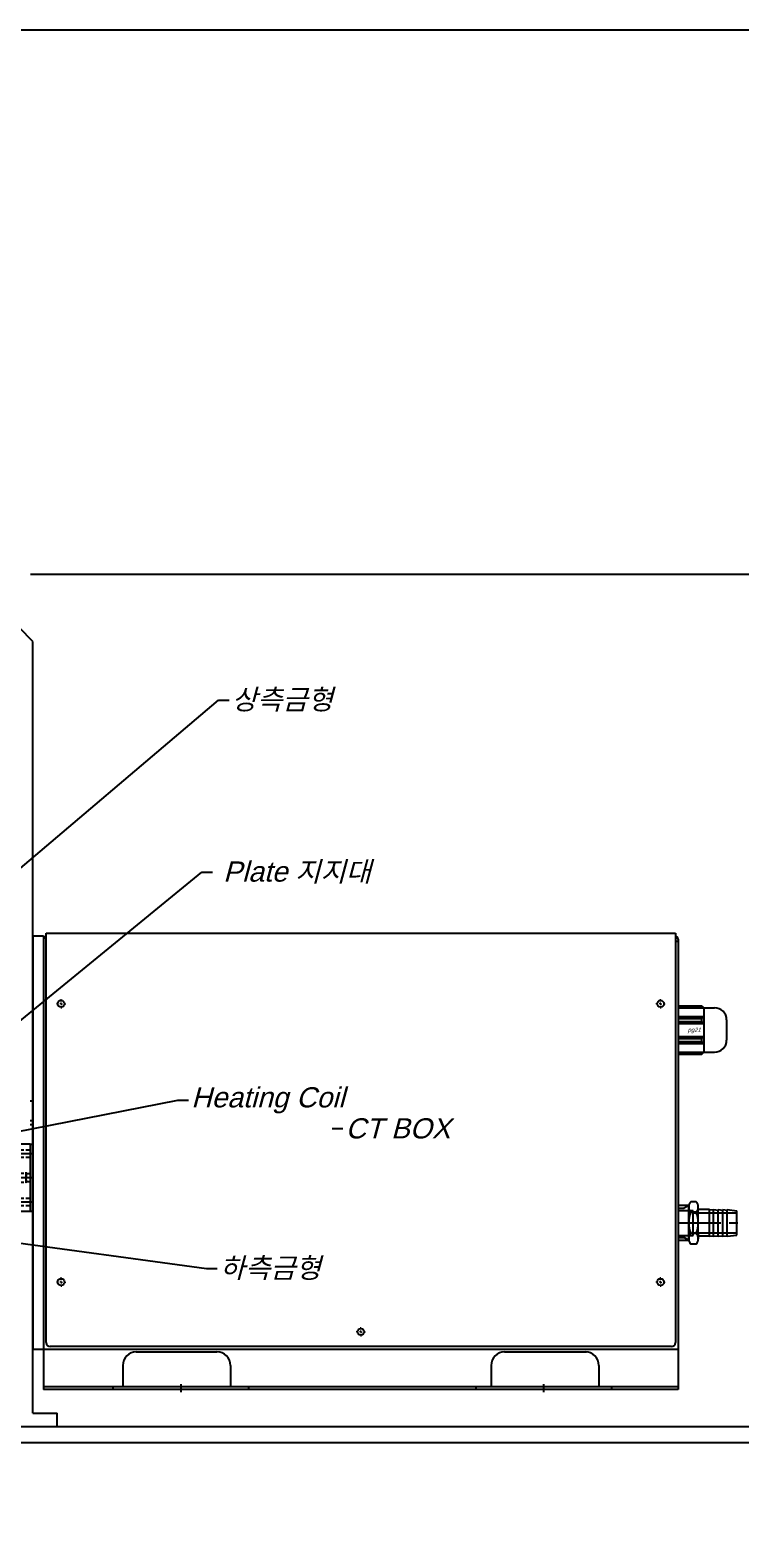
# Model space of a CAD drawing. Header units: millimetres. Extents: x 30636 to 38225, y -21023 to -5848.
# Drawn here: x 36887 to 37415, y -8862 to -7759 of the extents above; entities that cross this region are included whole.
import ezdxf
from ezdxf import colors
from ezdxf.entities.mleader import LeaderData, LeaderLine
from ezdxf.math import Vec2, Vec3

# ---------------------------------------------------------------- set-up
doc = ezdxf.new("R2010")
doc.units = ezdxf.units.MM
for name, pattern in [('CENTER', [50.8, 31.75, -6.35, 6.35, -6.35]), ('CENTERX2', [20.32, 12.7, -2.54, 2.54, -2.54]), ('HIDDEN', [0.375, 0.25, -0.125]), ('HIDDEN2', [4.7625, 3.175, -1.5875]), ('HIDDENX2', [0.75, 0.5, -0.25]), ('SLD-일점쇄선(중심선)', [19.05, 15.24, -1.27, 1.27, -1.27])]:
    doc.linetypes.add(name, pattern=pattern)
for name, color, linetype in [('CL', 1, 'CENTER'), ('HL', 2, 'HIDDEN'), ('RD', 1, 'Continuous'), ('TITLE', 7, 'Continuous'), ('도면층1', 3, 'Continuous'), ('중심선', 1, 'CENTERX2')]:
    doc.layers.add(name, color=color, linetype=linetype)
doc.styles.add('ADESK1', font='simplex.shx')
doc.styles.get("Standard").update_dxf_attribs({"font": 'arial.ttf', "oblique": 15, "height": 10})
doc.dimstyles.new('ISO-25', dxfattribs={"dimtxt": 10, "dimasz": 2.5, "dimexe": 1.25, "dimexo": 0.625, "dimtad": 1, "dimtxsty": 'Standard', "dimcen": 2.5, "dimclrd": 1, "dimclre": 1, "dimclrt": 1, "dimadec": 0, "dimazin": 0, "dimtfac": 1, "dimtmove": 0, "dimatfit": 3, "dimfxl": 1, "dimtfillclr": 1, "dimarcsym": 0})

# ---------------------------------------------------------------- blocks, each defined once
blk = doc.blocks.new('SW_CENTERMARKSYMBOL_65')
at = {"layer": '중심선', "color": 0, "linetype": 'SLD-일점쇄선(중심선)', "lineweight": 18}
for p, q in [((-2, 0), (-3.5, 0)), ((0, 0), (-1, 0)), ((0, 2), (0, 3.5)), ((0, 0), (0, 1)), ((0, 0), (0, -1)), ((0, 0), (1, 0)), ((2, 0), (3.5, 0)), ((0, -2), (0, -3.5))]:
    blk.add_line(p, q, dxfattribs=at)
blk = doc.blocks.new('SW_CENTERMARKSYMBOL_66')
at = {"layer": '중심선', "color": 0, "linetype": 'SLD-일점쇄선(중심선)', "lineweight": 18}
for p, q in [((-2, 0), (-3.5, 0)), ((0, 0), (-1, 0)), ((0, 2), (0, 3.5)), ((0, 0), (0, 1)), ((0, 0), (0, -1)), ((0, 0), (1, 0)), ((2, 0), (3.5, 0)), ((0, -2), (0, -3.5))]:
    blk.add_line(p, q, dxfattribs=at)
blk = doc.blocks.new('SW_CENTERMARKSYMBOL_67')
at = {"layer": '중심선', "color": 0, "linetype": 'SLD-일점쇄선(중심선)', "lineweight": 18}
for p, q in [((-2, 0), (-3.5, 0)), ((0, 0), (-1, 0)), ((0, 2), (0, 3.5)), ((0, 0), (0, 1)), ((0, 0), (0, -1)), ((0, 0), (1, 0)), ((2, 0), (3.5, 0)), ((0, -2), (0, -3.5))]:
    blk.add_line(p, q, dxfattribs=at)
blk = doc.blocks.new('SW_CENTERMARKSYMBOL_68')
at = {"layer": '중심선', "color": 0, "linetype": 'SLD-일점쇄선(중심선)', "lineweight": 18}
for p, q in [((-2, 0), (-3.5, 0)), ((0, 0), (-1, 0)), ((0, 2), (0, 3.5)), ((0, 0), (0, 1)), ((0, 0), (0, -1)), ((0, 0), (1, 0)), ((2, 0), (3.5, 0)), ((0, -2), (0, -3.5))]:
    blk.add_line(p, q, dxfattribs=at)
blk = doc.blocks.new('4346t53465386736')
at = {"color": 1}
for p, q in [((1894.9, 554.3), (1905.3, 554.3)), ((1894.9, 536.3), (1905.3, 536.3)), ((1894.9, 518.3), (1905.3, 518.3))]:
    blk.add_line(p, q, dxfattribs=at)
at = {"color": 20}
for p, q in [((1896.1, 561.3), (1896.1, 511.3)), ((1896.1, 561.3), (1904.1, 561.3)), ((1904.1, 561.3), (1904.1, 511.3)), ((1896.1, 511.3), (1904.1, 511.3))]:
    blk.add_line(p, q, dxfattribs=at)
at = {"color": 3, "linetype": 'HIDDEN2'}
for p, q in [((1896.1, 557), (1904.1, 557)), ((1896.1, 551.6), (1904.1, 551.6)), ((1896.1, 539.5), (1901.1, 539.5)), ((1896.1, 533), (1901.1, 533)), ((1901.1, 539.5), (1901.1, 533)), ((1901.1, 539.3), (1904.1, 539.3)), ((1901.1, 533.3), (1904.1, 533.3)), ((1896.1, 521), (1904.1, 521)), ((1896.1, 515.5), (1904.1, 515.5))]:
    blk.add_line(p, q, dxfattribs=at)
blk = doc.blocks.new('34644346536')
at = {"color": 32, "linetype": 'Continuous', "lineweight": 25}
for p, q in [((1522.8, -7420.1), (1522.8, -7416.1)), ((1522.8, -7424.1), (1522.8, -7420.1))]:
    blk.add_line(p, q, dxfattribs=at)
blk.add_blockref('4346t53465386736', (-378.2, -7956.4))
blk = doc.blocks.new('*D1128')
at = {"color": 1, "lineweight": -2, "transparency": 16777216}
for p, q in [((37434.3, -8798), (37579.6, -8798)), ((37577.1, -8803), (37577.1, -9375)), ((37406.7, -9380), (37579.6, -9380))]:
    blk.add_line(p, q, dxfattribs=at)
at = {"color": 1, "transparency": 16777216}
for points in [[(37576.2, -8803), (37577.9, -8803), (37577.1, -8798)], [(37576.2, -9375), (37577.9, -9375), (37577.1, -9380)]]:
    blk.add_solid(points, dxfattribs=at)
at = {"layer": 'Defpoints', "color": 0, "transparency": 16777216}
for p in [(37433.1, -8798), (37405.4, -9380), (37577.1, -9380)]:
    blk.add_point(p, dxfattribs=at)
at = {"color": 1, "transparency": 16777216, "insert": (37565.8, -9089), "char_height": 20, "attachment_point": 5, "rotation": 90, "style": 'ADESK1'}
blk.add_mtext('582', dxfattribs=at)
blk = doc.blocks.new('*D1131')
at = {"color": 1, "lineweight": -2, "transparency": 16777216}
for p, q in [((36887.3, -8164), (37578.7, -8164)), ((37576.2, -8169), (37576.2, -8793)), ((37434.3, -8798), (37578.7, -8798))]:
    blk.add_line(p, q, dxfattribs=at)
at = {"color": 1, "transparency": 16777216}
for points in [[(37575.4, -8169), (37577.1, -8169), (37576.2, -8164)], [(37575.4, -8793), (37577.1, -8793), (37576.2, -8798)]]:
    blk.add_solid(points, dxfattribs=at)
at = {"layer": 'Defpoints', "color": 0, "transparency": 16777216}
for p in [(36886.1, -8164), (37433.1, -8798), (37576.2, -8798)]:
    blk.add_point(p, dxfattribs=at)
at = {"color": 1, "transparency": 16777216, "insert": (37565, -8481), "char_height": 20, "attachment_point": 5, "rotation": 90, "style": 'ADESK1'}
blk.add_mtext('634', dxfattribs=at)
blk = doc.blocks.new('*D1133')
at = {"color": 1, "lineweight": -2, "transparency": 16777216}
for p, q in [((36676.8, -7759), (37578.7, -7759)), ((37576.2, -7764), (37576.2, -8159)), ((36887.3, -8164), (37578.7, -8164))]:
    blk.add_line(p, q, dxfattribs=at)
at = {"color": 1, "transparency": 16777216}
for points in [[(37575.4, -7764), (37577.1, -7764), (37576.2, -7759)], [(37575.4, -8159), (37577.1, -8159), (37576.2, -8164)]]:
    blk.add_solid(points, dxfattribs=at)
at = {"layer": 'Defpoints', "color": 0, "transparency": 16777216}
for p in [(36675.5, -7759), (36886.1, -8164), (37576.2, -8164)]:
    blk.add_point(p, dxfattribs=at)
at = {"color": 1, "transparency": 16777216, "insert": (37565, -7961.5), "char_height": 20, "attachment_point": 5, "rotation": 90, "style": 'ADESK1'}
blk.add_mtext('405', dxfattribs=at)

msp = doc.modelspace()

# ---------------------------------------------------------------- linework, layer by layer
at = {"color": 5}
for p, q in [((36889.0653, -8213.98138), (36879.0653, -8203.98138)), ((36889.0653, -8787.98136), (36889.0653, -8213.98138)), ((36889.0653, -8787.98136), (36907.0653, -8787.98136)), ((36907.0653, -8797.98136), (36907.0653, -8787.98136))]:
    msp.add_line(p, q, dxfattribs=at)
at = {"color": 190}
for p, q in [((36889.0653, -8433.0508), (36897.0653, -8433.0508)), ((36889.0653, -8433.0508), (36889.0653, -8740.0508)), ((36897.0653, -8433.0508), (36897.0653, -8740.0508)), ((36889.0653, -8740.5508), (36897.0653, -8740.5508))]:
    msp.add_line(p, q, dxfattribs=at)
at = {"color": 6}
for p, q in [((37369.06532, -8485.0508), (37369.06532, -8521.0508)), ((37369.06532, -8485.0508), (37386.70532, -8485.0508)), ((37369.06532, -8485.8008), (37387.45532, -8485.8008)), ((37369.06532, -8486.5508), (37387.20174, -8486.5508)), ((37386.70532, -8485.0508), (37388.20532, -8486.5508)), ((37387.20174, -8486.5508), (37396.20532, -8486.5508)), ((37388.20532, -8486.5508), (37388.20532, -8498.1758)), ((37369.06532, -8492.9258), (37388.20532, -8492.9258)), ((37369.06532, -8494.4258), (37386.70532, -8494.4258)), ((37369.06532, -8496.6758), (37386.70532, -8496.6758)), ((37369.06532, -8498.1758), (37388.20532, -8498.1758)), ((37386.70532, -8494.4258), (37388.20532, -8492.9258)), ((37386.70532, -8496.6758), (37386.70532, -8494.4258)), ((37386.70532, -8496.6758), (37388.20532, -8498.1758)), ((37388.20532, -8498.1758), (37388.20532, -8519.5508)), ((37405.20532, -8495.5508), (37405.20532, -8510.5508)), ((37369.06532, -8507.9258), (37388.20532, -8507.9258)), ((37369.06532, -8509.4258), (37386.70532, -8509.4258)), ((37369.06532, -8511.6758), (37386.70532, -8511.6758)), ((37369.06532, -8513.1758), (37388.20532, -8513.1758)), ((37386.70532, -8509.4258), (37388.20532, -8507.9258)), ((37386.70532, -8511.6758), (37386.70532, -8509.4258)), ((37386.70532, -8511.6758), (37388.20532, -8513.1758)), ((37369.06532, -8519.5508), (37387.20174, -8519.5508)), ((37369.06532, -8520.3008), (37387.45532, -8520.3008)), ((37369.06532, -8521.0508), (37386.70532, -8521.0508)), ((37386.70532, -8521.0508), (37388.20532, -8519.5508)), ((37386.70532, -8519.5508), (37396.20532, -8519.5508))]:
    msp.add_line(p, q, dxfattribs=at)
at = {"color": 30}
for p, q in [((36887.0653, -8555.8814), (36889.0653, -8555.8814)), ((36887.0653, -8570.3814), (36889.0653, -8570.3814)), ((36887.0653, -8573.3814), (36889.0653, -8573.3814)), ((36887.0653, -8587.8814), (36889.0653, -8587.8814)), ((36887.0653, -8587.8814), (36887.0653, -8637.88139)), ((36887.0653, -8637.88139), (36889.0653, -8637.88139))]:
    msp.add_line(p, q, dxfattribs=at)
at = {"linetype": 'ByBlock', "lineweight": -2}
msp.add_line((37111.75131, -8576.36755), (37119.75131, -8576.36755), dxfattribs=at)
for p, q in [((37377.06243, -8633.50082), (37369.06532, -8633.50082)), ((37377.06243, -8658.37206), (37377.06243, -8634.72957)), ((37382.56243, -8630.78916), (37378.56243, -8630.78916)), ((37384.06243, -8638.66999), (37384.06243, -8634.72957)), ((37382.56243, -8638.66999), (37378.56243, -8638.66999)), ((37392.36243, -8636.55082), (37384.06243, -8636.55082)), ((37384.06243, -8656.55082), (37384.06243, -8636.55082)), ((37384.06243, -8654.43165), (37384.06243, -8638.66999)), ((37392.36243, -8656.55082), (37392.36243, -8636.55082)), ((37392.36243, -8636.55082), (37395.36243, -8636.95402)), ((37392.36243, -8636.55082), (37395.36243, -8636.95402)), ((37395.36243, -8656.55082), (37395.36243, -8636.55082)), ((37395.36243, -8636.55082), (37398.8745, -8637.02284)), ((37398.8745, -8656.55082), (37398.8745, -8636.55082)), ((37398.8745, -8636.55082), (37402.25855, -8637.00563)), ((37402.25855, -8656.55082), (37402.25855, -8636.55082)), ((37402.25855, -8636.55082), (37405.51458, -8636.98843)), ((37405.51458, -8656.55082), (37405.51458, -8636.55082)), ((37405.51458, -8636.55082), (37412.86243, -8637.51149)), ((37412.86243, -8655.59015), (37412.86243, -8637.51149)), ((37382.56243, -8654.43165), (37378.56243, -8654.43165)), ((37384.06243, -8654.43165), (37384.06243, -8658.37206)), ((37392.36243, -8656.55082), (37384.06243, -8656.55082)), ((37392.36243, -8656.55082), (37395.36243, -8656.14762)), ((37395.36243, -8656.55082), (37398.8745, -8656.0788)), ((37398.8745, -8656.55082), (37402.25855, -8656.096)), ((37402.25855, -8656.55082), (37405.51458, -8656.11321)), ((37405.51458, -8656.55082), (37412.86243, -8655.59015)), ((37377.06243, -8659.60082), (37369.06532, -8659.60082)), ((37382.56243, -8662.31248), (37378.56243, -8662.31248)), ((36243.0653, -8797.98136), (37433.0653, -8797.98136)), ((36233.0653, -8809.98136), (37433.0653, -8809.98136))]:
    msp.add_line(p, q)
at = {"color": 76, "ltscale": 0.5}
msp.add_line((36897.0653, -8720.5508), (36897.0653, -8740.5508), dxfattribs=at)
at = {"color": 1, "linetype": 'CENTER'}
for p, q in [((36999.06767, -8766.5508), (36999.06767, -8772.5508)), ((37269.04909, -8766.5508), (37269.04909, -8772.5508))]:
    msp.add_line(p, q, dxfattribs=at)
at = {"color": 3}
msp.add_line((36305.76863, -8797.98136), (36906.36198, -8797.98136), dxfattribs=at)
at = {"color": 6}
for centre, start, end in [((37396.20532, -8495.5508), 0, 90), ((37396.20532, -8510.5508), 270, 0)]:
    msp.add_arc(centre, 9, start, end, dxfattribs=at)
for centre, radius, start, end in [((37382.98806, -8634.72957), 5.92562, 138.31929341, 221.68070659), ((37378.13681, -8634.72957), 5.92562, 318.31929341, 41.68070659), ((37398.51493, -8646.55082), 21.4525, 158.44698941, 201.55301059), ((37362.60993, -8646.55082), 21.4525, 338.44698941, 21.55301059), ((37382.98806, -8658.37206), 5.92562, 138.31929341, 221.68070659), ((37378.13681, -8658.37206), 5.92562, 318.31929341, 41.68070659)]:
    msp.add_arc(centre, radius, start, end)
at = {"layer": 'CL'}
msp.add_line((37369.06532, -8646.55082), (37414.86243, -8646.55082), dxfattribs=at)
at = {"layer": 'HL'}
for p, q in [((37369.06532, -8637.27582), (37380.26243, -8637.27582)), ((37380.26243, -8655.82582), (37380.26243, -8637.27582)), ((37380.26243, -8639.20082), (37412.86243, -8639.20082)), ((37369.06532, -8655.82582), (37380.26243, -8655.82582)), ((37380.26243, -8653.90082), (37412.86243, -8653.90082))]:
    msp.add_line(p, q, dxfattribs=at)
at = {"layer": 'RD'}
for p, q in [((37369.06532, -8635.56101), (37373.49407, -8635.56101)), ((37377.06243, -8633.50082), (37373.49407, -8635.56101)), ((37369.06532, -8657.54062), (37373.49407, -8657.54062)), ((37377.06243, -8659.60082), (37373.49407, -8657.54062))]:
    msp.add_line(p, q, dxfattribs=at)
at = {"layer": 'TITLE'}
for p, q in [((36897.0653, -8435.5508), (36897.0653, -8740.5508)), ((37367.06532, -8437.0508), (37369.06532, -8437.0508)), ((37369.06532, -8435.5508), (37369.06532, -8740.5508)), ((36897.0653, -8740.5508), (37369.06532, -8740.5508))]:
    msp.add_line(p, q, dxfattribs=at)
at = {"layer": 'TITLE', "color": 5}
for p, q in [((36899.06531, -8735.55081), (36899.06531, -8431.0508)), ((36899.06531, -8431.0508), (37367.06532, -8431.0508)), ((37367.06532, -8431.0508), (37367.06532, -8735.55081)), ((37364.06532, -8738.55081), (36902.06531, -8738.55081))]:
    msp.add_line(p, q, dxfattribs=at)
at = {"layer": 'TITLE', "color": 140}
for p, q in [((36897.0653, -8740.5508), (37369.06532, -8740.5508)), ((36897.0653, -8740.5508), (36897.0653, -8770.5508)), ((36966.0653, -8742.5508), (37026.0653, -8742.5508)), ((37240.06532, -8742.5508), (37301.06532, -8742.5508)), ((37369.06532, -8740.5508), (37369.06532, -8770.5508)), ((36956.0653, -8752.5508), (36956.0653, -8768.5508)), ((37036.0653, -8752.5508), (37036.0653, -8768.5508)), ((37230.06532, -8752.5508), (37230.06532, -8768.5508)), ((37310.06532, -8752.5508), (37310.06532, -8768.5508)), ((37369.06532, -8768.5508), (36897.0653, -8768.5508)), ((37369.06532, -8770.5508), (36897.0653, -8770.5508))]:
    msp.add_line(p, q, dxfattribs=at)
at = {"layer": 'TITLE', "color": 5}
for centre in [(36910.06531, -8483.5508), (37356.06531, -8483.5508), (36910.06531, -8690.5508), (37356.06531, -8690.5508), (37133.06531, -8727.5508)]:
    msp.add_circle(centre, 2.5, dxfattribs=at)
at = {"layer": 'TITLE'}
for centre, radius, start, end in [((36899.0653, -8435.5508), 2, 90, 180), ((36900.0653, -8436.5508), 1, 179.75933723, 180), ((37367.06532, -8435.5508), 2, 0, 90)]:
    msp.add_arc(centre, radius, start, end, dxfattribs=at)
at = {"layer": 'TITLE', "color": 5}
for centre, start, end in [((36902.06531, -8735.55081), 180, 270), ((37364.06532, -8735.55081), 270, 0)]:
    msp.add_arc(centre, 3, start, end, dxfattribs=at)
at = {"layer": 'TITLE', "color": 140}
for centre, start, end in [((36966.0653, -8752.5508), 90, 180), ((37026.0653, -8752.5508), 0, 90), ((37240.06532, -8752.5508), 90, 180), ((37300.06532, -8752.5508), 0, 90)]:
    msp.add_arc(centre, 10, start, end, dxfattribs=at)
at = {"layer": '도면층1', "color": 3, "linetype": 'HIDDENX2'}
for p, q in [((36948.65388, -8768.5508), (36948.65388, -8770.5508)), ((37049.48146, -8768.5508), (37049.48146, -8770.5508)), ((37218.6353, -8768.5508), (37218.6353, -8770.5508)), ((37319.46288, -8768.5508), (37319.46288, -8770.5508))]:
    msp.add_line(p, q, dxfattribs=at)

# ---------------------------------------------------------------- block references
msp.add_blockref('34644346536', (35361.24504, -1192.77253))
at = {"layer": '중심선', "ltscale": 10, "xscale": -1}
msp.add_blockref('SW_CENTERMARKSYMBOL_68', (36910.06531, -8483.5508), dxfattribs=at)
at = {"layer": '중심선', "ltscale": 10}
for name, p in [('SW_CENTERMARKSYMBOL_68', (37356.06531, -8483.5508)), ('SW_CENTERMARKSYMBOL_65', (36910.06531, -8690.5508)), ('SW_CENTERMARKSYMBOL_67', (37356.06531, -8690.5508)), ('SW_CENTERMARKSYMBOL_66', (37133.06531, -8727.5508))]:
    msp.add_blockref(name, p, dxfattribs=at)

# ---------------------------------------------------------------- texts
at = {"insert": (37121.75131, -8568.73966), "char_height": 15, "attachment_point": 1}
msp.add_mtext('CT BOX', dxfattribs=at)
at = {"layer": 'TITLE', "insert": (37381.14638, -8501.40097), "char_height": 3.1473554, "width": 60.2900529, "attachment_point": 2}
msp.add_mtext('{\\fArial|b0|i0|c0|p34;pg21}', dxfattribs=at)

# ---------------------------------------------------------------- dimensions: what is measured, and where the dimension line sits
for base, p1, p2, picture, middle in [((37576.24155, -8163.98138), (36675.5153, -7758.98138), (36886.0653, -8163.98138), '*D1133', (37564.99155, -7961.48138)), ((37576.24155, -8797.98136), (36886.0653, -8163.98138), (37433.0653, -8797.98136), '*D1131', (37564.99155, -8480.98137)), ((37577.07488, -9379.98138), (37433.0653, -8797.98136), (37405.4153, -9379.98138), '*D1128', (37565.82488, -9088.98137))]:
    dim = msp.add_linear_dim(base=base, p1=p1, p2=p2, angle=90, dimstyle='ISO-25', override={"dimscale": 2, "dimdec": 4, "dimtxsty": 'ADESK1', "dimadec": 4, "dimtdec": 4})
    dim.commit()
    dim.dimension.update_dxf_attribs({"geometry": picture, "text_midpoint": middle})

# ---------------------------------------------------------------- leaders
ml = msp.add_multileader_mtext('Standard')
ml.set_content('{\\fGulim|b0|i0|c129|p50;상측금형}', color=256)
ml.set_leader_properties()
ml.build(insert=Vec2(0, 0))
ctx = ml.context
ctx.base_point, ctx.char_height, ctx.plane_origin = Vec3(37035.15469, -8257.69601), 15, Vec3(36736.0653, -8504.48138)
notes = []
notes.append((ctx, [(0, (1, 1, 0), (37027.15469, -8257.69601), (1, 0), 8, [(0, [(36736.0653, -8504.48138)], 0, [])])]))
ctx.mtext.insert, ctx.mtext.flow_direction = Vec3(37037.15469, -8249.66671), 5
ml = msp.add_multileader_mtext('Standard')
ml.set_content(' Plate {\\fGulim|b0|i0|c129|p50;지지대}', color=256)
ml.set_leader_properties()
ml.build(insert=Vec2(0, 0))
ctx = ml.context
ctx.base_point, ctx.char_height, ctx.plane_origin = Vec3(37022.85773, -8385.73631), 15, Vec3(36776.0653, -8580.98138)
notes.append((ctx, [(0, (1, 1, 0), (37014.85773, -8385.73631), (1, 0), 8, [(0, [(36776.0653, -8580.98138)], 0, [])])]))
ctx.mtext.insert, ctx.mtext.flow_direction = Vec3(37024.85773, -8377.72699), 5
ml = msp.add_multileader_mtext('Standard')
ml.set_content('Heating Coil', color=256)
ml.set_leader_properties()
ml.build(insert=Vec2(0, 0))
ctx = ml.context
ctx.base_point, ctx.char_height, ctx.plane_origin = Vec3(37004.88462, -8555.36412), 15, Vec3(36737.98964, -8605.78518)
notes.append((ctx, [(0, (1, 1, 0), (36996.88462, -8555.36412), (1, 0), 8, [(0, [(36737.98964, -8605.78518)], 0, [])])]))
ctx.mtext.insert, ctx.mtext.flow_direction = Vec3(37006.88462, -8545.65914), 5
ml = msp.add_multileader_mtext('Standard')
ml.set_content('{\\fGulim|b0|i0|c129|p50;하측금형}', color=256)
ml.set_leader_properties()
ml.build(insert=Vec2(0, 0))
ctx = ml.context
ctx.base_point, ctx.char_height, ctx.plane_origin = Vec3(37026.19175, -8680.54813), 15, Vec3(36654.5653, -8630.98138)
notes.append((ctx, [(0, (1, 1, 0), (37018.19175, -8680.54813), (1, 0), 8, [(0, [(36654.5653, -8630.98138)], 0, [])])]))
ctx.mtext.insert, ctx.mtext.flow_direction = Vec3(37028.19175, -8672.51884), 5
for ctx, leaders in notes:
    for number, flags, end, landing, length, lines in leaders:
        leader = LeaderData()
        leader.index, (leader.has_last_leader_line, leader.has_dogleg_vector, leader.attachment_direction) = number, flags
        leader.last_leader_point, leader.dogleg_vector, leader.dogleg_length = Vec3(end), Vec3(landing), length
        for number, points, colour, breaks in lines:
            line = LeaderLine()
            line.index, line.vertices, line.color, line.breaks = number, Vec3.list(points), colors.encode_raw_color(colour), breaks
            leader.lines.append(line)
        ctx.leaders.append(leader)

doc.saveas('drawing.dxf')
